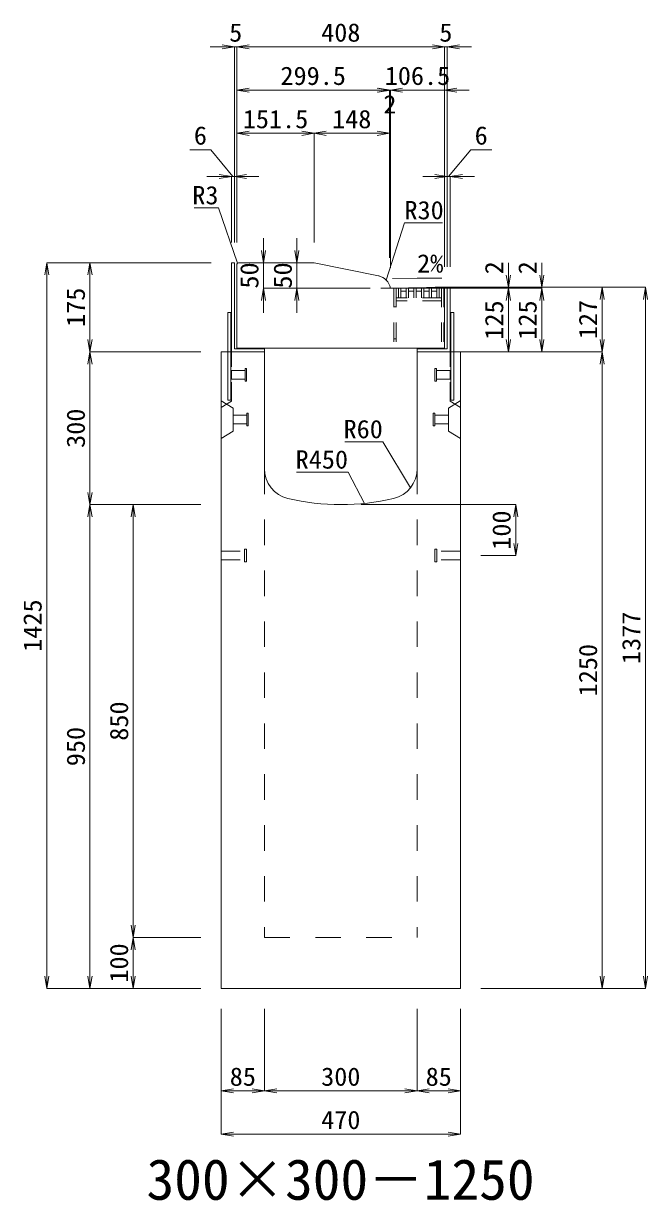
# Model space of a CAD drawing. Units: millimetres at full size. Extents: x -1809 to 57027, y -20349 to 17321.
# Drawn here: x 10776 to 12003, y -6312 to -4001 of the extents above; entities that cross this region are included whole.
import ezdxf
from ezdxf.enums import TextEntityAlignment as Align

# ---------------------------------------------------------------- set-up
doc = ezdxf.new("R2010")
doc.units = ezdxf.units.MM
doc.header["$LTSCALE"] = 50
for name, pattern in [('USER1', [2, 1, -1]), ('USER2', [1.35, 0.75, -0.6]), ('USER3', [1.35, 0.75, -0.6])]:
    doc.linetypes.add(name, pattern=pattern)
for name, color, linetype, lineweight in [('インサート', 3, 'USER2', 9), ('受枠', 3, 'Continuous', 5), ('寸法線', 7, 'Continuous', 13), ('引出線', 4, 'Continuous', 13), ('本体', 2, 'Continuous', 13), ('補助線', 8, 'Continuous', 13), ('ｸﾞﾚｰﾁﾝｸﾞ', 7, 'USER3', 9)]:
    doc.layers.add(name, color=color, linetype=linetype, lineweight=lineweight)
doc.layers.add('文字', color=7, linetype='Continuous')
doc.styles.add('ＭＳ 明朝', font='')
doc.styles.get('ＭＳ 明朝').set_extended_font_data('MS Mincho')

# ---------------------------------------------------------------- blocks, each defined once
blk = doc.blocks.new('open_arrow')
at = {"color": 0, "linetype": 'Continuous', "lineweight": -2}
blk.add_lwpolyline([(7.5, 1.25), (0, 0), (7.5, -1.25)], dxfattribs=at)

msp = doc.modelspace()

# ---------------------------------------------------------------- linework, layer by layer
at = {"layer": 'インサート'}
for p, q in [((11185, -4682.55), (11212, -4682.55)), ((11185, -4682.55), (11185, -4699.55)), ((11215, -4678.55), (11212, -4678.55)), ((11212, -4678.55), (11212, -4703.55)), ((11215, -4703.55), (11215, -4678.55)), ((11585, -4678.55), (11588, -4678.55)), ((11585, -4703.55), (11585, -4678.55)), ((11588, -4678.55), (11588, -4703.55)), ((11615, -4682.55), (11588, -4682.55)), ((11615, -4682.55), (11615, -4699.55)), ((11185, -4699.55), (11212, -4699.55)), ((11212, -4703.55), (11215, -4703.55)), ((11588, -4703.55), (11585, -4703.55)), ((11615, -4699.55), (11588, -4699.55)), ((11188.2, -4770.55), (11215.2, -4770.55)), ((11188.2, -4770.55), (11188.2, -4787.55)), ((11218.2, -4766.55), (11215.2, -4766.55)), ((11215.2, -4766.55), (11215.2, -4791.55)), ((11218.2, -4791.55), (11218.2, -4766.55)), ((11581.8, -4766.55), (11584.8, -4766.55)), ((11581.8, -4791.55), (11581.8, -4766.55)), ((11584.8, -4766.55), (11584.8, -4791.55)), ((11611.8, -4770.55), (11584.8, -4770.55)), ((11611.8, -4770.55), (11611.8, -4787.55)), ((11188.2, -4787.55), (11215.2, -4787.55)), ((11215.2, -4791.55), (11218.2, -4791.55)), ((11584.8, -4791.55), (11581.8, -4791.55)), ((11611.8, -4787.55), (11584.8, -4787.55)), ((11165, -5037.55), (11211, -5037.55)), ((11165, -5054.55), (11165, -5037.55)), ((11211, -5058.55), (11211, -5033.55)), ((11211, -5033.55), (11215, -5033.55)), ((11215, -5058.55), (11215, -5033.55)), ((11585, -5033.55), (11589, -5033.55)), ((11585, -5033.55), (11585, -5058.55)), ((11589, -5033.55), (11589, -5058.55)), ((11635, -5037.55), (11589, -5037.55)), ((11635, -5037.55), (11635, -5054.55)), ((11165, -5054.55), (11211, -5054.55)), ((11215, -5058.55), (11211, -5058.55)), ((11589, -5058.55), (11585, -5058.55)), ((11635, -5054.55), (11589, -5054.55))]:
    msp.add_line(p, q, dxfattribs=at)
at = {"layer": '受枠'}
for p, q in [((11185, -4471.05), (11185, -4646.05)), ((11185, -4471.05), (11191, -4471.05)), ((11185, -4471.05), (11191, -4471.05)), ((11191, -4471.05), (11191, -4640.05)), ((11609, -4519.06), (11609, -4640.05)), ((11609, -4519.06), (11615, -4519.06)), ((11615, -4646.05), (11615, -4519.06)), ((11178, -4741.05), (11178, -4569.06)), ((11184, -4569.06), (11178, -4569.06)), ((11184, -4741.05), (11184, -4569.06)), ((11616, -4741.05), (11616, -4569.06)), ((11616, -4569.06), (11622, -4569.06)), ((11622, -4741.05), (11622, -4569.06)), ((11191, -4640.05), (11250, -4640.05)), ((11250, -4646.05), (11250, -4640.05)), ((11550, -4640.05), (11550, -4646.05)), ((11550, -4640.05), (11609, -4640.05)), ((11550, -4646.05), (11550, -4640.05)), ((11250, -4646.05), (11185, -4646.05)), ((11615, -4646.05), (11550, -4646.05)), ((11184, -4741.05), (11178, -4741.05)), ((11616, -4741.05), (11622, -4741.05))]:
    msp.add_line(p, q, dxfattribs=at)
at = {"layer": '寸法線'}
for p, q in [((11244, -4046.93), (11143, -4046.93)), ((11191, -4431.03), (11191, -4046.93)), ((11196, -4431.03), (11196, -4046.93)), ((11604, -4046.93), (11196, -4046.93)), ((11196, -4431.03), (11196, -4046.93)), ((11556, -4046.93), (11657, -4046.93)), ((11604, -4479.23), (11604, -4046.93)), ((11604, -4479.23), (11604, -4046.93)), ((11609, -4479.04), (11609, -4046.93)), ((11495.51, -4131.93), (11196, -4131.93)), ((11196, -4431.03), (11196, -4131.93)), ((11447.51, -4131.93), (11545.44, -4131.93)), ((11449.44, -4131.93), (11652, -4131.93)), ((11495.51, -4461.09), (11495.51, -4131.93)), ((11495.51, -4461.09), (11495.51, -4131.93)), ((11497.44, -4481.08), (11497.44, -4131.93)), ((11497.44, -4481.08), (11497.44, -4131.93)), ((11604, -4479.23), (11604, -4131.93)), ((11196, -4216.93), (11347.5, -4216.93)), ((11196, -4431.03), (11196, -4216.93)), ((11347.5, -4431.03), (11347.5, -4216.93)), ((11347.5, -4216.93), (11495.51, -4216.93)), ((11347.5, -4431.03), (11347.5, -4216.93)), ((11495.51, -4461.09), (11495.51, -4216.93)), ((11144.67, -4249.13), (11103.44, -4249.13)), ((11188, -4301.93), (11144.67, -4249.13)), ((11612, -4301.93), (11655.33, -4249.13)), ((11655.33, -4249.13), (11696.56, -4249.13)), ((11239, -4301.93), (11137, -4301.93)), ((11185, -4431.03), (11185, -4301.93)), ((11191, -4431.03), (11191, -4301.93)), ((11561, -4301.93), (11663, -4301.93)), ((11609, -4479.04), (11609, -4301.93)), ((11615, -4479.04), (11615, -4301.93)), ((11248.19, -4569.11), (11248.19, -4423.05)), ((11313.83, -4569.11), (11313.83, -4423.05)), ((10822.06, -5896.05), (10822.06, -4471.05)), ((11144.98, -4471.05), (10822.06, -4471.05)), ((10907.06, -4471.05), (10907.06, -4646.05)), ((11144.98, -4471.05), (10907.06, -4471.05)), ((11248.19, -4471.05), (11241.84, -4471.05)), ((11313.83, -4471.05), (11307.48, -4471.05)), ((11729.3, -4569.1), (11729.3, -4471.25)), ((11794.94, -4569.1), (11794.94, -4471.25)), ((11391.78, -4521.11), (11248.19, -4521.11)), ((11457.42, -4521.11), (11313.83, -4521.11)), ((11478.82, -4521.1), (11729.3, -4521.1)), ((11478.82, -4521.1), (11729.3, -4521.1)), ((11544.46, -4521.1), (11794.94, -4521.1)), ((11544.46, -4521.1), (11794.94, -4521.1)), ((11585.38, -4519.25), (11729.3, -4519.25)), ((11651.02, -4519.25), (11794.94, -4519.25)), ((11655.02, -4519.06), (11913.78, -4519.06)), ((11655.02, -4519.06), (11998.78, -4519.06)), ((11729.3, -4646.05), (11729.3, -4521.1)), ((11794.94, -4646.05), (11794.94, -4521.1)), ((11913.78, -4519.06), (11913.78, -4646.05)), ((11998.78, -4519.06), (11998.78, -5896.05)), ((11124.98, -4646.05), (10907.06, -4646.05)), ((10907.06, -4646.05), (10907.06, -4946.05)), ((11124.98, -4646.05), (10907.06, -4646.05)), ((11596.38, -4646.05), (11729.3, -4646.05)), ((11662.02, -4646.05), (11794.94, -4646.05)), ((11675.02, -4646.05), (11913.78, -4646.05)), ((11675.02, -4646.05), (11913.78, -4646.05)), ((11913.78, -4646.05), (11913.78, -5896.05)), ((11124.98, -4946.05), (10907.06, -4946.05)), ((10907.06, -5896.05), (10907.06, -4946.05)), ((11124.98, -4946.05), (10907.06, -4946.05)), ((10992.06, -4946.05), (10992.06, -5796.05)), ((11124.98, -4946.05), (10992.06, -4946.05)), ((11440.02, -4946.05), (11743.78, -4946.05)), ((11743.78, -4946.05), (11743.78, -5046.05)), ((11675.02, -5046.05), (11743.78, -5046.05)), ((11124.98, -5796.05), (10992.06, -5796.05)), ((10992.06, -5796.05), (10992.06, -5896.05)), ((11124.98, -5796.05), (10992.06, -5796.05)), ((11124.98, -5896.05), (10822.06, -5896.05)), ((11124.98, -5896.05), (10907.06, -5896.05)), ((11124.98, -5896.05), (10992.06, -5896.05)), ((11675.02, -5896.05), (11913.78, -5896.05)), ((11675.02, -5896.05), (11998.78, -5896.05)), ((11165, -5936.07), (11165, -6097.21)), ((11165, -5936.07), (11165, -6182.21)), ((11250, -5936.07), (11250, -6097.21)), ((11250, -5936.07), (11250, -6097.21)), ((11550, -5936.07), (11550, -6097.21)), ((11550, -5936.07), (11550, -6097.21)), ((11635, -5936.07), (11635, -6097.21)), ((11635, -5936.07), (11635, -6182.21)), ((11165, -6097.21), (11250, -6097.21)), ((11250, -6097.21), (11550, -6097.21)), ((11550, -6097.21), (11635, -6097.21)), ((11165, -6182.21), (11635, -6182.21))]:
    msp.add_line(p, q, dxfattribs=at)
at = {"layer": '引出線'}
for points in [[(11196.88, -4471.93), (11159.65, -4363.53), (11111.92, -4363.53)], [(11489.42, -4505.21), (11525.11, -4392.88), (11599.79, -4392.88)], [(11501.31, -4501.75), (11550.05, -4501.21), (11598.81, -4501.21)], [(11537.07, -4912.74), (11482.66, -4822.84), (11407.98, -4822.84)], [(11446.44, -4943.65), (11414.22, -4882.51), (11313.21, -4882.51)]]:
    msp.add_lwpolyline(points, dxfattribs=at)
at = {"layer": '本体', "lineweight": 20}
for p, q in [((11196, -4474.05), (11196, -4639.05)), ((11347.5, -4471.05), (11198.95, -4471.05)), ((11473.81, -4496.66), (11347.5, -4471.05)), ((11497.44, -4521.1), (11604, -4519.25)), ((11604, -4639.05), (11604, -4519.25)), ((11604, -4639.05), (11196, -4639.05))]:
    msp.add_line(p, q, dxfattribs=at)
at = {"layer": '本体'}
for p, q in [((11165, -4646.05), (11165, -5896.05)), ((11165, -4646.05), (11250, -4646.05)), ((11250, -4646.05), (11250, -4875.53)), ((11550, -4646.05), (11550, -4875.53)), ((11550, -4646.05), (11635, -4646.05)), ((11635, -4646.05), (11635, -5896.05)), ((11165, -5896.05), (11635, -5896.05))]:
    msp.add_line(p, q, dxfattribs=at)
at = {"layer": '本体', "linetype": 'USER2', "lineweight": 9}
for p, q in [((11185, -4743.05), (11185, -4646.05)), ((11615, -4743.05), (11615, -4646.05)), ((11165, -4755.55), (11185, -4743.05)), ((11635, -4755.55), (11615, -4743.05))]:
    msp.add_line(p, q, dxfattribs=at)
at = {"layer": '本体', "lineweight": 9}
for p, q in [((11165, -4742.05), (11188.2, -4756.55)), ((11188.2, -4756.55), (11188.2, -4801.55)), ((11634.58, -4742.31), (11611.8, -4756.55)), ((11611.8, -4756.55), (11611.8, -4801.55)), ((11188.2, -4801.55), (11165, -4816.05)), ((11611.8, -4801.55), (11635, -4816.05))]:
    msp.add_line(p, q, dxfattribs=at)
at = {"layer": '本体', "linetype": 'USER1', "lineweight": 15}
for p, q in [((11250, -4875.53), (11250, -5796.05)), ((11550, -4875.53), (11550, -5796.05)), ((11250, -5796.05), (11550, -5796.05))]:
    msp.add_line(p, q, dxfattribs=at)
at = {"layer": '本体', "lineweight": 20}
for centre, radius, start, end in [((11199, -4474.05), 3, 90, 180), ((11467.85, -4526.06), 30, 9.51572, 78.54145)]:
    msp.add_arc(centre, radius, start, end, dxfattribs=at)
at = {"layer": '本体'}
for centre, radius, start, end in [((11310, -4875.53), 60, 180, 256.65764), ((11490, -4875.53), 60, 283.34236, 0), ((11400, -4496.05), 450, 256.65764, 283.34236)]:
    msp.add_arc(centre, radius, start, end, dxfattribs=at)
at = {"layer": '補助線'}
msp.add_line((11473.82, -4496.71), (11475.55, -4497.06), dxfattribs=at)
at = {"layer": 'ｸﾞﾚｰﾁﾝｸﾞ', "linetype": 'USER2', "lineweight": 5}
for p, q in [((11602.5, -4521.05), (11504.5, -4521.05)), ((11504.5, -4521.05), (11504.5, -4639.05)), ((11509, -4521.05), (11509, -4639.05)), ((11513.5, -4540.05), (11513.5, -4521.05)), ((11518, -4540.05), (11518, -4521.05)), ((11518, -4527.05), (11528.6, -4527.05)), ((11528.6, -4540.05), (11528.6, -4521.05)), ((11533.1, -4540.05), (11533.1, -4521.05)), ((11533.1, -4527.05), (11543.7, -4527.05)), ((11543.7, -4540.05), (11543.7, -4521.05)), ((11548.2, -4540.05), (11548.2, -4521.05)), ((11548.2, -4527.05), (11558.8, -4527.05)), ((11558.8, -4540.05), (11558.8, -4521.05)), ((11563.3, -4540.05), (11563.3, -4521.05)), ((11563.3, -4527.05), (11573.9, -4527.05)), ((11573.9, -4540.05), (11573.9, -4521.05)), ((11578.4, -4540.05), (11578.4, -4521.05)), ((11578.4, -4527.05), (11589, -4527.05)), ((11589, -4540.05), (11589, -4521.05)), ((11593.5, -4540.05), (11593.5, -4521.05)), ((11598, -4521.05), (11598, -4639.05)), ((11602.5, -4521.05), (11602.5, -4639.05)), ((11598, -4540.05), (11509, -4540.05)), ((11598, -4546.05), (11509, -4546.05)), ((11509, -4557.55), (11504.5, -4557.55)), ((11509, -4620.55), (11504.5, -4620.55))]:
    msp.add_line(p, q, dxfattribs=at)

# ---------------------------------------------------------------- block references
at = {"layer": '寸法線', "xscale": 3.2, "yscale": 3.2}
for p, rotation in [((11191, -4046.93), 180), ((11604, -4046.93), 180), ((11604, -4046.93), 180), ((11495.51, -4131.93), 180), ((11495.51, -4131.93), 180), ((11497.44, -4131.93), 180), ((11347.5, -4216.93), 180), ((11495.51, -4216.93), 180), ((11185, -4301.93), 180), ((11609, -4301.93), 180), ((11248.19, -4471.05), 90), ((11313.83, -4471.05), 90), ((10822.06, -4471.05), 270), ((10907.06, -4471.05), 270), ((11729.3, -4519.25), 90), ((11794.94, -4519.25), 90), ((11248.19, -4521.11), 270), ((11313.83, -4521.11), 270), ((11729.3, -4521.1), 270), ((11729.3, -4521.1), 270), ((11794.94, -4521.1), 270), ((11794.94, -4521.1), 270), ((11913.78, -4519.06), 270), ((11998.78, -4519.06), 270), ((10907.06, -4646.05), 90), ((11729.3, -4646.05), 90), ((11794.94, -4646.05), 90), ((11913.78, -4646.05), 90), ((10907.06, -4646.05), 270), ((11913.78, -4646.05), 270), ((10907.06, -4946.05), 90), ((10907.06, -4946.05), 270), ((10992.06, -4946.05), 270), ((11743.78, -4946.05), 270), ((11743.78, -5046.05), 90), ((10992.06, -5796.05), 90), ((10992.06, -5796.05), 270), ((10822.06, -5896.05), 90), ((10907.06, -5896.05), 90), ((10992.06, -5896.05), 90), ((11913.78, -5896.05), 90), ((11998.78, -5896.05), 90), ((11250, -6097.21), 180), ((11550, -6097.21), 180), ((11635, -6097.21), 180), ((11635, -6182.21), 180)]:
    msp.add_blockref('open_arrow', p, dxfattribs=dict(at, rotation=rotation))
for p in [(11196, -4046.93), (11196, -4046.93), (11609, -4046.93), (11196, -4131.93), (11497.44, -4131.93), (11604, -4131.93), (11196, -4216.93), (11347.5, -4216.93), (11191, -4301.93), (11615, -4301.93), (11165, -6097.21), (11250, -6097.21), (11550, -6097.21), (11165, -6182.21)]:
    msp.add_blockref('open_arrow', p, dxfattribs=at)
at = {"layer": '引出線', "xscale": 0.0533, "yscale": 0.0533}
for p, rotation in [((11196.88, -4471.93), 109), ((11489.42, -4505.21), 72.4), ((11501.31, -4501.75), 0.6), ((11537.07, -4912.74), 121.2), ((11446.44, -4943.65), 117.8)]:
    msp.add_blockref('open_arrow', p, dxfattribs=dict(at, rotation=rotation))

# ---------------------------------------------------------------- texts
at = {"layer": '寸法線', "style": 'ＭＳ 明朝', "width": 1.05}
for s, p in [('5', (11193.5, -4018.91)), ('408', (11400, -4018.91)), ('5', (11606.5, -4018.91)), ('299.5', (11345.75, -4103.91)), ('106.5', (11550.72, -4103.91)), ('2', (11496.47, -4159.95)), ('151.5', (11271.75, -4188.91)), ('148', (11421.5, -4188.91)), ('6', (11124.05, -4221.11)), ('6', (11675.95, -4221.11)), ('85', (11207.5, -6069.19)), ('300', (11400, -6069.19)), ('85', (11592.5, -6069.19)), ('470', (11400, -6154.19))]:
    msp.add_text(s, height=36.03, dxfattribs=at).set_placement(p, align=Align.MIDDLE_CENTER)
for s, p in [('50', (11220.17, -4496.08)), ('50', (11285.81, -4496.08)), ('2', (11701.28, -4480.99)), ('2', (11766.92, -4480.99)), ('175', (10879.04, -4558.55)), ('125', (11701.28, -4583.58)), ('125', (11766.92, -4583.58)), ('127', (11885.76, -4582.56)), ('300', (10879.04, -4796.05)), ('100', (11715.76, -4996.05)), ('1425', (10794.04, -5183.55)), ('1377', (11970.76, -5207.56)), ('1250', (11885.76, -5271.05)), ('850', (10964.04, -5371.05)), ('950', (10879.04, -5421.05)), ('100', (10964.04, -5846.05))]:
    msp.add_text(s, height=36.03, rotation=90, dxfattribs=at).set_placement(p, align=Align.MIDDLE_CENTER)
at = {"layer": '引出線', "style": 'ＭＳ 明朝', "width": 1.05}
for s, p in [('R3', (11159.65, -4320.33)), ('R60', (11482.66, -4779.64)), ('R450', (11414.22, -4839.31))]:
    msp.add_text(s, height=36.03, dxfattribs=at).set_placement(p, align=Align.TOP_RIGHT)
for s, p in [('R30', (11525.11, -4349.68)), ('2%', (11550.05, -4454.3))]:
    msp.add_text(s, height=36.03, dxfattribs=at).set_placement(p, align=Align.TOP_LEFT)
at = {"layer": '文字', "style": 'ＭＳ 明朝'}
msp.add_text('300×300－1250', height=80.06, dxfattribs=at).set_placement((11399.52, -6271.03), align=Align.MIDDLE_CENTER)

doc.saveas('drawing.dxf')
